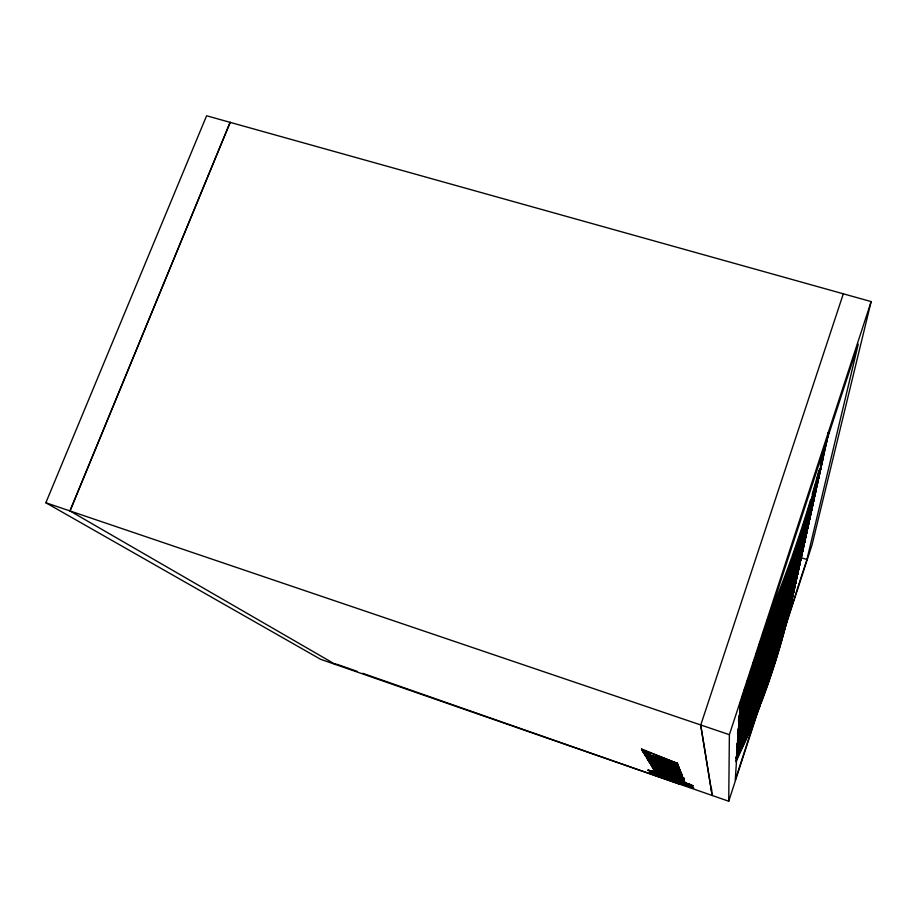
<?xml version="1.0" encoding="UTF-8"?>
<svg xmlns="http://www.w3.org/2000/svg" width="917" height="917" viewBox="0 0 917 917"><rect width="100%" height="100%" fill="white"/><g stroke="black" fill="none" stroke-linecap="round" stroke-linejoin="round"><path stroke-width="1.38" d="M728.728 801.229L729.382 734.689L871.15 301.59L206.6 115.771L45.85 502.757L320.606 659.3L728.728 801.229L760.904 702.216M792.678 596.291L793.239 593.494M793.56 592.187L794.088 589.562M794.615 586.937L795.922 580.381M797.79 572.208L793.927 590.64A724.934 658.601 -46.9 0 1 790.007 607.868M796.564 578.65L797.813 572.724M798.237 570.878L800.312 560.23M802.352 550.991L798.684 569.01A773.81 697.172 -46.6 0 1 797.515 574.294M800.931 558.751L804.198 542.807M806.032 534.714L803.338 547.816A821.334 734.024 -46.3 0 1 781.032 630.885M807.888 526.587L805.023 540.124A838.505 747.183 -46.2 0 1 800.105 561.674M810.617 513.829L807.705 527.917A865.682 767.838 -46 0 1 803.957 544.618M811.396 510.769L809.608 519.297A884.813 782.247 -45.9 0 1 808.427 524.65M811.935 508.075L812.485 505.37M812.898 504.178L814.285 497.266M814.754 495.833L816.096 489.151M818.377 478.754L819.477 473.275M818.457 478.892L821.345 464.999M820.612 469.217L823.237 456.632M824.796 450.052L826.194 443.049M827.581 437.398L828.67 431.93A1090.13 930.663 -45.1 0 1 823.821 453.525M784.356 628.947L806.914 559.519L858.255 344.116L740.248 704.749L735.239 780.058L758.244 709.265M871.15 301.59L812.026 544.893L784.7 628.982M781.616 638.473L783.817 631.698M712.429 794.821L712.211 795.486L700.714 724.957M672.791 771.942L650.772 764.056L651.265 765.42L682.351 776.561L681.801 774.498L656.033 765.374M682.603 777.501L670.969 772.423L684.002 778.476L672.104 775.14L653.122 767.942L652.549 766.979M681.778 781.422C691.395 786.465 679.715 779.874 678.488 781.009C701.7 788.574 672.619 777.983 686.065 783.611M682.81 778.418L684.116 778.12L682.729 777.146M700.737 725.083L843.319 293.807M682.007 782.579L678.591 780.665M682.317 782.533C697.172 788.895 659.185 773.788 683.36 783.301M682.03 783.84L682.271 783.267M652.595 767.002L674.178 774.934L652.434 767.334L653.007 768.286L683.658 779.209L683.784 780.184L670.304 775.358L684.162 781.124L669.169 776.057L684.644 782.35L654.933 771.461L654.383 770.555L667.312 774.533M682.592 782.717L682.122 782.235M682.305 784.482L679.589 782.9L693.527 788.15M682.569 783.748L685.733 784.505L676.058 781.112L682.684 783.405M679.474 783.233L682.867 783.45M683.578 781.353L683.658 779.209M683.967 780.654L677.697 777.822M682.936 784.769L687.051 785.525M683.486 783.061L686.203 783.336M683.773 782.465L684.036 781.754M683.979 781.49L684.082 780.287M684.369 781.662L672.723 776.974M684.644 782.35L684.472 781.284M684.506 784.081L685.836 784.161L679.589 782.9M686.065 785.514L682.718 783.645M689.401 784.035L692.805 785.949L682.649 781.697M689.595 785.25C703.339 788.941 664.527 777.135 692.828 786.018M666.968 776.722L674.006 778.693L677.491 780.688L671.553 779.542L693.504 788.081M690.375 787.382L693.642 787.818L690.18 786.213M663.197 775.69L666.418 776.091L663.197 775.69L669.891 778.017L666.418 776.091M666.59 777.444L670.705 777.971M667.106 777.261L670.533 779.163L660.355 775.278L670.682 778.9L660.893 776.206L670.533 779.163C650.68 773.409 683.28 783.909 667.553 778.751L667.782 778.212M667.209 777.685L667.45 777.077M666.991 778.613L667.186 778.029M674.327 779.943L667.771 777.284L677.491 780.688M671.897 780.562L664.607 777.696M670.625 773.856L652.125 766.83L651.529 765.855L670.854 772.779M668.974 779.576L678.5 782.923L675.095 780.975L656.457 774.303L662.28 774.968L651.976 771.037L662.315 775.048L659.231 774.315L658.945 774.888M650.657 764.423L672.677 772.309L672.413 771.14L672.769 771.896M670.063 780.321L678.5 782.923L675.176 780.768L679.188 781.857M670.591 778.315L667.278 776.355M670.9 778.017L667.656 777.616M672.092 776.046L672.688 776.275M677.113 763.345L641.705 749.074L642.439 750.908L649.339 753.728L642.943 751.734L647.333 752.662M677.606 763.861L643.78 753.121L642.943 751.734M677.182 762.772L677.503 764.319L677.044 763.173L641.568 749.487M678.901 767.873L678.454 766.727L673.731 764.618L657.237 758.772L678.121 765.878L677.812 764.4L644.284 753.338L644.949 755.035L679.21 767.942L679.451 769.237L662.693 763.552L679.738 769.982L680.093 770.865L647.918 759.929L647.345 758.967L661.168 763.253M677.629 765.718L678.248 765.489L677.812 764.4M674.006 778.693L677.457 780.619M678.465 766.761L674.385 764.755M674.11 780.149L677.594 780.356L667.175 776.699M674.683 780.287L678.19 781.857L671.553 779.542M675.967 776.447L677.766 777.031M678.729 768.194L679.004 767.403M675.405 782.178L678.614 782.591L668.401 779.014M679.749 770.016L668.86 765.443M676.757 780.986L677.021 780.218M680.093 770.865L679.864 769.604M649.935 760.789L648.159 759.723L648.594 761.041L680.769 772.572L680.552 771.335L651.368 760.881M679.394 777.524L682.042 777.868M681.136 773.512L658.544 764.938M681.606 774.028L648.835 761.419L650.222 763.701L659.747 767.116L659.541 766.165L681.629 774.074L681.251 773.1M682.351 776.561L681.801 774.498M652.457 767.391L652.709 766.646L651.563 765.913M651.586 772.011L648.078 770.062L655.529 773.065L651.976 771.037M653.294 768.767L667.393 774.441M655.644 772.722L652.48 772.343L659.128 774.659M654.876 765.363L650.336 763.334L648.869 761.477M654.383 770.555L669.949 775.805L653.936 769.271M652.675 773.203L656.102 775.106L652.675 773.203L649.568 772.836L657.099 775.106M653.11 774.395L649.683 772.504M653.512 773.467L663.53 777.719L653.981 774.727L663.53 777.719M654.635 772.722L648.078 770.062M654.933 771.461L654.497 770.211M660.549 759.906L657.363 758.382M663.06 759.138L645.419 753.625M663.243 759.196L677.629 763.93M658.681 773.363L662.166 775.301M659.357 775.587L664.057 776.596M659.506 775.014L663.06 776.596M660.469 774.945L663.954 776.928L660.114 775.541M660.08 775.748L663.484 777.639M665.077 761.74L658.016 758.634M660.504 776.997L663.633 777.387L653.397 773.799M642.439 750.908L641.705 749.074M643.78 753.121L643.069 751.332M644.64 753.889L644.777 752.995L643.917 752.719M644.949 755.035L644.284 753.338M645.316 755.631L645.442 754.783M663.025 762.577L646.347 757.339L665.123 763.723L645.9 755.998M647.345 758.967L664.55 764.824L646.932 757.717M647.918 759.929L647.471 758.588M648.571 760.147L680.219 770.486M647.964 770.406L651.127 770.773M335.358 664.389L335.588 663.782M335.794 663.885L335.553 664.504L69.944 510.929L230.121 122.351M70.013 510.952L230.19 122.374M747.424 726.424L736.809 749.315M747.023 729.806L736.626 752.238M738.896 748.753L746.828 731.445A752.078 680.105 -46.7 0 0 775.828 655.666M746.449 734.62L735.606 757.935M738.025 754.164L746.266 736.168A731.537 663.851 -46.9 0 0 761.316 699.625M742.3 696.519L753.992 671.118A1007.462 872.273 -45.4 0 0 793.308 569.056M753.636 674.155L740.271 702.926M742.312 703.087L752.937 679.978A970.713 845.726 -45.5 0 0 762.944 656.664M752.02 684.048L739.687 710.618M751.069 692.026L738.506 719.008M740.684 718.332L751.069 695.728M740.523 720.453L750.209 699.362M739.79 730.345L749.464 709.277A847.377 753.946 -46.1 0 0 775.048 644.983M739.71 737.91L748.283 719.226A804.851 721.312 -46.4 0 0 785.88 617.187M747.493 722.309L736.626 745.681M738.896 742.415L747.836 722.905A789.021 709.036 -46.5 0 0 784.253 624.328M753.178 663.197L755.539 658.085A1061.084 910.352 -45.2 0 0 787.749 577.63M750.484 671.576L755.138 661.489A1047.145 900.528 -45.3 0 0 776.848 609.175M746.725 682.202L754.748 664.791M744.283 689.893L753.774 669.284M738.712 724.143L739.927 721.69M738.483 726.39L750.507 700.462A884.813 782.247 -45.9 0 0 776.848 634.472M737.726 729.634L750.232 702.743A875.139 774.98 -46 0 0 768.492 658.532M737.612 731.548L749.968 704.978A865.682 767.838 -46 0 0 759.276 683.211M737.497 733.417L749.716 707.156A856.432 760.823 -46.1 0 0 758.393 686.902M737.99 734.024L739.194 731.571M737.876 735.824L749.212 711.363A838.505 747.183 -46.2 0 0 774.04 649.11M737.646 737.807L748.971 713.392A829.828 740.546 -46.2 0 0 765.706 672.929M737.543 739.526L748.731 715.375A821.334 734.024 -46.3 0 0 757.534 694.799M737.428 741.211L748.501 717.323A813.012 727.617 -46.3 0 0 764.87 677.732M736.718 744.088L739.136 739.159M737.004 746.278L738.265 743.698M736.901 747.813L747.63 724.682A781.341 703.064 -46.5 0 0 777.845 645.774M736.718 750.794L747.217 728.132A766.429 691.395 -46.6 0 0 754.851 710.297M736.534 753.648L738.334 749.98M737.039 753.831L746.633 733.05A745.097 674.591 -46.8 0 0 774.911 659.369M736.156 757.981L737.394 755.436M736.076 759.287L746.083 737.681A724.934 658.601 -46.9 0 0 767.724 683.188M735.996 760.56L745.911 739.159A718.458 653.431 -47 0 0 752.995 722.596M735.915 761.809L745.739 740.615A712.096 648.342 -47 0 0 760.365 705.104M739.503 706.72L753.281 677.113A982.657 854.392 -45.5 0 0 763.976 652.17M739.847 708.188L741.715 704.371M739.526 712.99L752.284 685.503A947.697 828.911 -45.6 0 0 762.038 662.785M738.781 716.509L751.963 688.151A936.589 820.749 -45.7 0 0 762.107 664.47M738.368 721.186L751.367 693.263A915.155 804.908 -45.8 0 0 761.248 670.155M738.85 722.057L740.076 719.57M651.7 771.667L654.749 772.378M649.568 772.836L652.56 773.535M653.225 774.063L656.217 774.773M653.981 774.727L656.985 775.438M678.488 781.009L681.663 781.765M668.103 779.244L672.046 780.31M675.955 781.444L679.165 781.788L675.646 780.218M673.433 774.384L671.714 773.845M800.598 557.536L806.914 559.519M644.158 753.728L677.686 764.789M676.666 778.212L684.277 780.78M45.85 502.757L729.382 734.689M668.848 765.214L679.577 768.859M661.982 759.964L668.527 762.21M666.659 761.74L669.146 762.6M682.535 782.029L692.931 785.674M652.595 772.011L662.212 775.381M337.135 664.355L357.343 671.427M362.731 673.307L679.348 784.058M648.032 760.101L680.425 771.713M672.299 771.506L681.675 774.865M682.466 776.195L651.379 765.053L650.772 764.056M652.709 766.646L670.384 772.974M683.899 779.84L653.259 768.71L653.832 769.638M671.657 773.432L673.617 774.189M655.047 771.117L684.758 782.018M645.075 754.645L679.038 767.483L678.58 766.337M661.891 762.061L645.912 756.032L645.385 755.161M661.375 763.196L646.474 756.961L646.829 758.13M642.576 750.507L647.551 752.548M656.457 774.303L660.011 775.874M664.493 778.017L667.989 779.565M666.315 776.424L670.751 778.281M663.312 775.358L666.877 776.94M682.603 783.978L686.913 785.789M671.668 779.209L674.534 780.493M651.013 771.117L655.483 772.985M645.786 756.41L645.259 755.551L679.084 768.331L679.451 769.237M648.159 759.723L648.72 760.663L680.769 772.572L680.552 771.335M659.426 766.532L659.747 767.116M700.645 724.934L712.165 795.463M711.317 787.875L711.764 790.66M828.739 431.769A1120.838 951.903 -45 0 1 827.764 435.919M826.091 442.842A1120.838 951.903 -45 0 1 820.428 465.022M818.961 470.513A1120.838 951.903 -45 0 1 812.21 494.389M810.639 499.685A1120.838 951.903 -45 0 1 801.917 527.539M801.481 528.868A1120.838 951.903 -45 0 1 791.979 556.676M791.509 558.006A1120.838 951.903 -45 0 1 766.899 621.199M805.894 536.147A847.377 753.946 -46.1 0 1 800.931 557.937M800.598 559.301A847.377 753.946 -46.1 0 1 789.193 601.541M788.78 602.905A847.377 753.946 -46.1 0 1 782.854 621.944M782.419 623.296A847.377 753.946 -46.1 0 1 775.53 643.631M812.611 505.565A915.155 804.908 -45.8 0 1 807.579 527.756M807.235 529.143A915.155 804.908 -45.8 0 1 803.968 542.256M803.292 544.881A915.155 804.908 -45.8 0 1 794.523 576.369M794.133 577.687A915.155 804.908 -45.8 0 1 779.175 623.468M778.705 624.775A915.155 804.908 -45.8 0 1 761.786 668.871M815.855 490.778A947.697 828.911 -45.6 0 1 810.296 515.216M809.963 516.58A947.697 828.911 -45.6 0 1 797.503 562.832M797.102 564.196A947.697 828.911 -45.6 0 1 789.915 587.304M789.468 588.657A947.697 828.911 -45.6 0 1 772.687 636.077M772.194 637.361A947.697 828.911 -45.6 0 1 762.554 661.512M823.489 454.866A1090.13 930.663 -45.1 0 1 820.474 466.994M819.775 469.699A1090.13 930.663 -45.1 0 1 817.666 477.78M816.21 483.179A1090.13 930.663 -45.1 0 1 808.542 510.161M808.129 511.514A1090.13 930.663 -45.1 0 1 780.103 593.654M779.588 594.995A1090.13 930.663 -45.1 0 1 758.611 645.9M796.942 576.885A759.184 685.698 -46.7 0 1 792.815 594.95M792.494 596.256A759.184 685.698 -46.7 0 1 788.196 613.129M787.841 614.424A759.184 685.698 -46.7 0 1 776.321 653.271M775.897 654.555A759.184 685.698 -46.7 0 1 762.68 691.808M762.199 693.08A759.184 685.698 -46.7 0 1 747.011 729.806M823.168 457.537A1020.346 881.489 -45.4 0 1 822.262 461.698M820.726 468.633A1020.346 881.489 -45.4 0 1 819.454 474.192A1033.562 890.911 -45.3 0 0 823.34 456.792M818.812 476.966A1020.346 881.489 -45.4 0 1 817.494 482.514M817.162 483.901A1020.346 881.489 -45.4 0 1 812.164 503.72M811.465 506.367A1020.346 881.489 -45.4 0 1 802.902 536.777M802.501 538.107A1020.346 881.489 -45.4 0 1 794.649 563.221M794.225 564.54A1020.346 881.489 -45.4 0 1 776.447 614.573M775.942 615.88A1020.346 881.489 -45.4 0 1 765.5 642.026M764.961 643.333A1020.346 881.489 -45.4 0 1 754.347 668M794.271 589.069A731.537 663.851 -46.9 0 1 785.514 625.199M785.147 626.529A731.537 663.851 -46.9 0 1 774.418 662.567M773.982 663.897A731.537 663.851 -46.9 0 1 761.821 698.318M826.996 440.126A1061.084 910.352 -45.2 0 1 821.036 466.203M820.704 467.578A1061.084 910.352 -45.2 0 1 818.663 475.831M817.964 478.582A1061.084 910.352 -45.2 0 1 815.832 486.847M815.11 489.598A1061.084 910.352 -45.2 0 1 813.998 493.724M813.631 495.1A1061.084 910.352 -45.2 0 1 811.35 503.364M810.582 506.127A1061.084 910.352 -45.2 0 1 806.593 519.905M806.181 521.28A1061.084 910.352 -45.2 0 1 788.207 576.323M809.7 518.896A894.694 789.663 -45.9 0 1 807.568 528.375M806.937 531.092A894.694 789.663 -45.9 0 1 805.653 536.502M805.332 537.866A894.694 789.663 -45.9 0 1 792.907 584.003M792.494 585.355A894.694 789.663 -45.9 0 1 769.971 651.586M769.489 652.847A894.694 789.663 -45.9 0 1 750.771 698.112M828.75 432.136A1075.412 920.404 -45.2 0 1 825.988 444.653M823.409 455.783A1075.412 920.404 -45.2 0 1 820.451 467.922M819.787 470.581A1075.412 920.404 -45.2 0 1 817.735 478.559M815.27 487.867A1075.412 920.404 -45.2 0 1 808.519 511.812M806.949 517.131A1075.412 920.404 -45.2 0 1 799.051 542.405M798.615 543.735A1075.412 920.404 -45.2 0 1 789.113 571.623M788.643 572.953A1075.412 920.404 -45.2 0 1 755.94 654.578M821.575 464.827A1007.462 872.273 -45.4 0 1 820.371 470.306M819.764 473.046A1007.462 872.273 -45.4 0 1 812.164 504.579M811.453 507.33A1007.462 872.273 -45.4 0 1 810.364 511.445M807.774 521.062A1007.462 872.273 -45.4 0 1 801.871 541.66M801.481 542.967A1007.462 872.273 -45.4 0 1 793.732 567.749M813.379 502.08A925.746 812.749 -45.7 0 1 808.232 524.616M806.937 529.923A925.746 812.749 -45.7 0 1 788.345 594.961M787.921 596.291A925.746 812.749 -45.7 0 1 761.672 667.347M761.133 668.653A925.746 812.749 -45.7 0 1 751.653 690.742M814.456 497.174A936.589 820.749 -45.7 0 1 811.155 511.927M810.525 514.609A936.589 820.749 -45.7 0 1 809.252 519.973M808.92 521.326A936.589 820.749 -45.7 0 1 804.851 537.442M804.152 540.136A936.589 820.749 -45.7 0 1 796.609 567.015M796.22 568.357A936.589 820.749 -45.7 0 1 789.124 591.178M788.689 592.52A936.589 820.749 -45.7 0 1 780.963 615.284M780.482 616.614A936.589 820.749 -45.7 0 1 771.621 640.616M771.117 641.946A936.589 820.749 -45.7 0 1 762.657 663.151M828.785 431.896A1105.272 941.163 -45.1 0 1 825.93 444.172M824.268 450.992A1105.272 941.163 -45.1 0 1 820.463 466.031M819.752 468.77A1105.272 941.163 -45.1 0 1 818.296 474.238M817.93 475.602A1105.272 941.163 -45.1 0 1 816.818 479.706M816.061 482.445A1105.272 941.163 -45.1 0 1 810.169 502.986M809.768 504.35A1105.272 941.163 -45.1 0 1 801.217 531.803M800.782 533.109A1105.272 941.163 -45.1 0 1 790.993 561.812M790.523 563.118A1105.272 941.163 -45.1 0 1 780.894 589.138M780.39 590.433A1105.272 941.163 -45.1 0 1 767.919 621.508M766.841 624.087A1105.272 941.163 -45.1 0 1 762.451 634.392M808.634 523.653A875.139 774.98 -46 0 1 803.819 544.847M803.51 546.177A875.139 774.98 -46 0 1 798.099 567.394M797.744 568.723A875.139 774.98 -46 0 1 791.761 589.94M791.371 591.259A875.139 774.98 -46 0 1 777.203 634.885M776.733 636.203A875.139 774.98 -46 0 1 768.996 657.225M819.718 473.275A994.899 863.241 -45.4 0 1 818.526 478.674M815.717 490.847A994.899 863.241 -45.4 0 0 817.918 481.379A982.657 854.392 -45.5 0 1 816.715 486.835M814.422 496.257A994.899 863.241 -45.4 0 1 813.081 501.679M812.405 504.396A994.899 863.241 -45.4 0 1 792.827 572.162M792.391 573.515A994.899 863.241 -45.4 0 1 784.562 596.497M784.081 597.85A994.899 863.241 -45.4 0 1 774.624 623.434M774.131 624.706A994.899 863.241 -45.4 0 1 764.469 648.881M763.941 650.153A994.899 863.241 -45.4 0 1 754.175 672.895M819.076 476.152A982.657 854.392 -45.5 0 1 818.503 478.823M815.179 493.506A982.657 854.392 -45.5 0 1 813.906 498.848M813.585 500.189A982.657 854.392 -45.5 0 1 807.453 524.272M807.098 525.601A982.657 854.392 -45.5 0 1 800.277 549.707M799.888 551.037A982.657 854.392 -45.5 0 1 791.956 576.449M791.52 577.79A982.657 854.392 -45.5 0 1 783.794 600.475M783.324 601.804A982.657 854.392 -45.5 0 1 774.498 625.726M773.994 627.056A982.657 854.392 -45.5 0 1 764.514 650.852M795.956 581.401A752.078 680.105 -46.7 0 1 776.24 654.383M811.579 510.253A904.815 797.205 -45.8 0 1 809.47 519.847M808.851 522.587A904.815 797.205 -45.8 0 1 807.579 528.066M806.272 533.556A904.815 797.205 -45.8 0 1 793.698 580.232M793.32 581.527A904.815 797.205 -45.8 0 1 786.442 603.535M786.018 604.83A904.815 797.205 -45.8 0 1 770.005 649.901M769.512 651.185A904.815 797.205 -45.8 0 1 760.835 672.895M760.308 674.167A904.815 797.205 -45.8 0 1 751.619 694.456M801.71 555.186A804.851 721.312 -46.4 0 1 797.332 574.466M796.999 575.842A804.851 721.312 -46.4 0 1 791.726 596.52M791.348 597.907A804.851 721.312 -46.4 0 1 786.282 615.811M799.784 563.027A838.505 747.183 -46.2 0 1 794.603 583.246M794.237 584.599A838.505 747.183 -46.2 0 1 774.51 647.78M807.831 527.332A884.813 782.247 -45.9 0 1 805.688 536.709M804.404 542.062A884.813 782.247 -45.9 0 1 785.468 609.106M785.032 610.435A884.813 782.247 -45.9 0 1 777.318 633.131M795.876 581.733A745.097 674.591 -46.8 0 1 791.852 599.454M791.52 600.818A745.097 674.591 -46.8 0 1 775.346 658.016M802.627 550.189A865.682 767.838 -46 0 1 799.349 563.302M798.673 565.927A865.682 767.838 -46 0 1 791.016 593.459M790.626 594.766A865.682 767.838 -46 0 1 759.815 681.916M824.498 451.451A1033.562 890.911 -45.3 0 1 823.924 454.121M818.09 479.511A1033.562 890.911 -45.3 0 1 811.923 503.616M811.568 504.946A1033.562 890.911 -45.3 0 1 795.601 558.556M795.165 559.897A1033.562 890.911 -45.3 0 1 786.488 585.298M786.018 586.628A1033.562 890.911 -45.3 0 1 755.287 663.53M792.391 597.597A712.096 648.342 -47 0 1 779.118 649.637M778.728 650.932A712.096 648.342 -47 0 1 760.846 703.832M824.406 451.966A1047.145 900.528 -45.3 0 1 823.191 457.377M819.706 472.266A1047.145 900.528 -45.3 0 1 817.7 480.416M817.024 483.133A1047.145 900.528 -45.3 0 1 812.771 499.421M812.405 500.774A1047.145 900.528 -45.3 0 1 796.575 553.765M796.139 555.117A1047.145 900.528 -45.3 0 1 787.336 580.874M786.878 582.157A1047.145 900.528 -45.3 0 1 777.341 607.891M818.17 480.279A970.713 845.726 -45.5 0 1 812.794 503.937M812.462 505.336A970.713 845.726 -45.5 0 1 801.252 547.609M800.484 550.257A970.713 845.726 -45.5 0 1 799.326 554.223M798.925 555.542A970.713 845.726 -45.5 0 1 791.107 580.633M790.672 581.951A970.713 845.726 -45.5 0 1 763.483 655.368M816.107 489.724A959.067 837.244 -45.6 0 1 814.892 495.214M814.262 497.965A959.067 837.244 -45.6 0 1 810.353 514.471M809.677 517.222A959.067 837.244 -45.6 0 1 798.409 558.545M797.996 559.92A959.067 837.244 -45.6 0 1 781.869 609.404M781.41 610.699A959.067 837.244 -45.6 0 1 772.779 634.014M772.286 635.309A959.067 837.244 -45.6 0 1 763.552 657.202M763.013 658.486A959.067 837.244 -45.6 0 1 752.593 682.775M796.93 576.942A773.81 697.172 -46.6 0 1 794.466 587.522M794.145 588.852A773.81 697.172 -46.6 0 1 777.318 648.33M776.894 649.649A773.81 697.172 -46.6 0 1 756.204 705.815M755.665 707.11A773.81 697.172 -46.6 0 1 747.985 725.141M804.163 544.01A829.828 740.546 -46.2 0 1 803.005 549.34M802.409 552.011A829.828 740.546 -46.2 0 1 800.254 561.342M798.982 566.672A829.828 740.546 -46.2 0 1 788.219 606.676M787.818 608.005A829.828 740.546 -46.2 0 1 766.211 671.611M780.608 632.191A821.334 734.024 -46.3 0 1 766.28 672.757M765.787 674.064A821.334 734.024 -46.3 0 1 758.061 693.504M799.406 565.651A781.341 703.064 -46.5 0 1 790.076 604.418M789.72 605.759A781.341 703.064 -46.5 0 1 778.269 644.445M800.633 560.115A796.862 715.122 -46.4 0 1 796.265 579.2M795.933 580.564A796.862 715.122 -46.4 0 1 791.039 599.661M790.672 601.036A796.862 715.122 -46.4 0 1 764.56 681.067M764.079 682.328A796.862 715.122 -46.4 0 1 748.054 721.083M799.865 563.588A789.021 709.036 -46.5 0 1 795.543 582.478M795.222 583.831A789.021 709.036 -46.5 0 1 784.654 622.987M789.686 609.197A724.934 658.601 -46.9 0 1 780.103 644.972M779.714 646.29A724.934 658.601 -46.9 0 1 774.395 663.461M773.971 664.779A724.934 658.601 -46.9 0 1 768.194 681.881M793.285 593.494A718.458 653.431 -47 0 1 789.101 611.88M788.78 613.198A718.458 653.431 -47 0 1 753.522 721.324M795.211 584.759A738.254 669.181 -46.8 0 1 790.901 603.673M790.569 605.014A738.254 669.181 -46.8 0 1 786.442 621.233M786.075 622.586A738.254 669.181 -46.8 0 1 775.312 658.968M774.876 660.309A738.254 669.181 -46.8 0 1 747.023 733.313M797.95 572.277A766.429 691.395 -46.6 0 1 793.79 590.628M793.469 591.935A766.429 691.395 -46.6 0 1 777.238 649.523M776.814 650.818A766.429 691.395 -46.6 0 1 763.54 688.449M763.047 689.744A766.429 691.395 -46.6 0 1 755.379 709.013M806.788 532.078A856.432 760.823 -46.1 0 1 796.506 574.776M796.139 576.151A856.432 760.823 -46.1 0 1 768.045 662.67M767.552 663.954A856.432 760.823 -46.1 0 1 758.909 685.629M802.513 551.541A813.012 727.617 -46.3 0 1 798.42 569.64M797.756 572.414A813.012 727.617 -46.3 0 1 792.769 592.004M792.414 593.31A813.012 727.617 -46.3 0 1 786.511 614.195M786.121 615.502A813.012 727.617 -46.3 0 1 780.035 635.034M779.61 636.329A813.012 727.617 -46.3 0 1 773.432 654.497M772.974 655.793A813.012 727.617 -46.3 0 1 765.363 676.448"/></g></svg>
